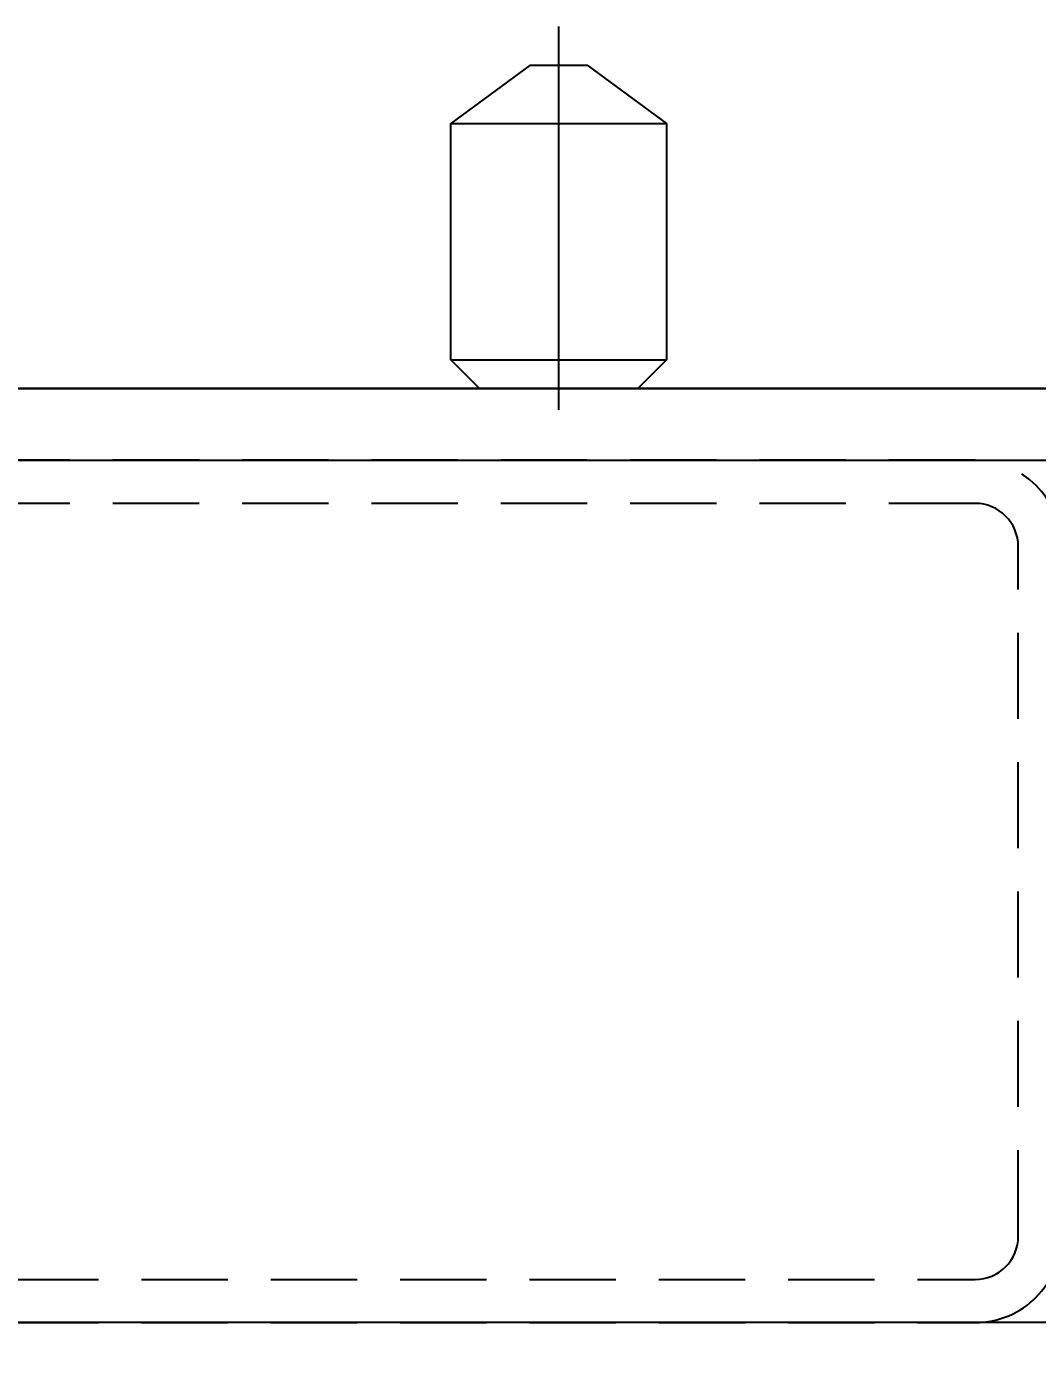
# Model space of a CAD drawing. Extents: x -9568 to -1230, y 8910 to 14862.
# Drawn here: x -7295.8 to -7155.1, y 12186.7 to 12371.9 of the extents above; entities that cross this region are included whole.
import ezdxf

# ---------------------------------------------------------------- set-up
doc = ezdxf.new("R2010")
doc.units = 0
doc.header["$LTSCALE"] = 12
doc.linetypes.add('CENTER', pattern=[50.8, 31.75, -6.35, 6.35, -6.35])
doc.linetypes.add('DASHED', pattern=[0.75, 0.5, -0.25])
doc.layers.get('0').update_dxf_attribs({"linetype": 'CONTINUOUS', "lineweight": 25})
doc.layers.get('Defpoints').update_dxf_attribs({"linetype": 'CONTINUOUS'})
for name, color, linetype in [('01', 7, 'CONTINUOUS'), ('01粗实线', 7, 'CONTINUOUS'), ('2细线层', 4, 'CONTINUOUS'), ('3中心线层', 1, 'CENTER'), ('4虚线层', 6, 'DASHED')]:
    doc.layers.add(name, color=color, linetype=linetype)
doc.layers.add('7标注层', color=4, linetype='CONTINUOUS', lineweight=20)
doc.layers.add('粗实线', color=7, linetype='CONTINUOUS', lineweight=25)
doc.styles.get("Standard").update_dxf_attribs({"font": 'gbenor.shx', "bigfont": 'gbcbig.shx'})
doc.dimstyles.new('1-15英寸横', dxfattribs={"dimscale": 15, "dimtxt": 3.5, "dimasz": 2.5, "dimexe": 1.5, "dimexo": 1, "dimgap": 0.5, "dimtad": 1, "dimtih": 1, "dimtoh": 1, "dimrnd": 1e-09, "dimzin": 12, "dimdsep": 46, "dimtxsty": 'Standard', "dimsah": 1, "dimcen": 0.09, "dimclrd": 256, "dimclre": 256, "dimclrt": 256, "dimadec": 0, "dimazin": 3, "dimtfac": 1, "dimtofl": 0, "dimtmove": 0, "dimatfit": 3, "dimfxl": 1, "dimfrac": 2, "dimtolj": 1, "dimtzin": 12, "dimlwd": -1, "dimlwe": -1, "dimarcsym": 0})

# ---------------------------------------------------------------- blocks, each defined once
blk = doc.blocks.new('G$C29B50059')
for p, q in [((-3.98, 45), (-15, 36.86)), ((-3.98, 45), (3.98, 45)), ((3.98, 45), (15, 36.86)), ((-15, 36.86), (15, 36.86)), ((-15, 4), (15, 4))]:
    blk.add_line(p, q)
blk.add_lwpolyline([(15, 36.86), (15, 4), (11, 0), (-11, 0), (-15, 4), (-15, 36.86)])
at = {"layer": '3中心线层', "ltscale": 0.4}
blk.add_line((0, 50.36), (0, -3), dxfattribs=at)
blk = doc.blocks.new('G$CC2C3FFFB')
at = {"layer": '粗实线'}
for p, q in [((0, 0), (1860, 0)), ((0, -10), (1860, -10))]:
    blk.add_line(p, q, dxfattribs=at)
at = {"layer": '01粗实线', "lineweight": -3, "ltscale": 2}
blk.add_blockref('G$C29B50059', (1325, 0), dxfattribs=at)
blk = doc.blocks.new('*D8456')
at = {"layer": '7标注层'}
for p, q in [((-8546.77, 12176.52), (-8546.77, 12064.82)), ((-6686.77, 12176.52), (-6686.77, 12064.82)), ((-8509.27, 12087.32), (-6724.27, 12087.32))]:
    blk.add_line(p, q, dxfattribs=at)
for points in [[(-8509.27, 12093.57), (-8509.27, 12081.07), (-8546.77, 12087.32)], [(-6724.27, 12081.07), (-6724.27, 12093.57), (-6686.77, 12087.32)]]:
    blk.add_solid(points, dxfattribs=at)
at = {"layer": 'Defpoints', "color": 0}
for p in [(-8546.77, 12191.52), (-6686.77, 12191.52), (-6686.77, 12087.32)]:
    blk.add_point(p, dxfattribs=at)
at = {"layer": '7标注层', "insert": (-7616.77, 12122.17), "char_height": 52.5, "attachment_point": 5}
blk.add_mtext('\\A1;1860 [73.23]', dxfattribs=at)

msp = doc.modelspace()

# ---------------------------------------------------------------- linework, layer by layer
at = {"layer": '01', "lineweight": -3, "ltscale": 2, "elevation": 82.66856}
msp.add_lwpolyline([(-8546.76702, 12311.52075), (-6686.76702, 12311.52075), (-6686.76702, 12191.52075), (-8546.76702, 12191.52075)], close=True, dxfattribs=at)
at = {"layer": '2细线层', "lineweight": -3, "ltscale": 3, "elevation": 1043.05463}
msp.add_lwpolyline([(-7421.80516, 12311.52075), (-7111.80516, 12311.52075), (-7111.80516, 12191.52075), (-7421.80516, 12191.52075)], close=True, dxfattribs=at)
at = {"layer": '4虚线层', "ltscale": 2, "elevation": 82.66856}
for points in [[(-7369.80516, 12191.52075), (-7163.80516, 12191.52075, 0.414213562), (-7151.80516, 12203.52075), (-7151.80516, 12299.52075, 0.414213562), (-7163.80516, 12311.52075), (-7369.80516, 12311.52075, 0.414213562), (-7381.80516, 12299.52075), (-7381.80516, 12203.52075, 0.414213562)], [(-7369.80516, 12197.52075), (-7163.80516, 12197.52075, 0.414213562), (-7157.80516, 12203.52075), (-7157.80516, 12299.52075, 0.414213562), (-7163.80516, 12305.52075), (-7369.80516, 12305.52075, 0.414213562), (-7375.80516, 12299.52075), (-7375.80516, 12203.52075, 0.414213562)]]:
    msp.add_lwpolyline(points, format="xyb", close=True, dxfattribs=at)
at = {"layer": '粗实线'}
msp.add_line((-6686.76702, 12321.52075, 82.66856), (-8546.76702, 12321.52075, 82.66856), dxfattribs=at)

# ---------------------------------------------------------------- block references
at = {"layer": '7标注层'}
msp.add_blockref('G$CC2C3FFFB', (-8546.76702, 12321.52075, 82.66856), dxfattribs=at)

# ---------------------------------------------------------------- dimensions: what is measured, and where the dimension line sits
dim = msp.add_linear_dim(base=(-6686.76702, 12087.32179), p1=(-8546.76702, 12191.52075, 82.66856), p2=(-6686.76702, 12191.52075, 82.66856), dimstyle='1-15英寸横', dxfattribs=at)
dim.commit()
dim.dimension.update_dxf_attribs({"geometry": '*D8456', "text_midpoint": (-7616.76702, 12122.16554)})

doc.saveas('drawing.dxf')
